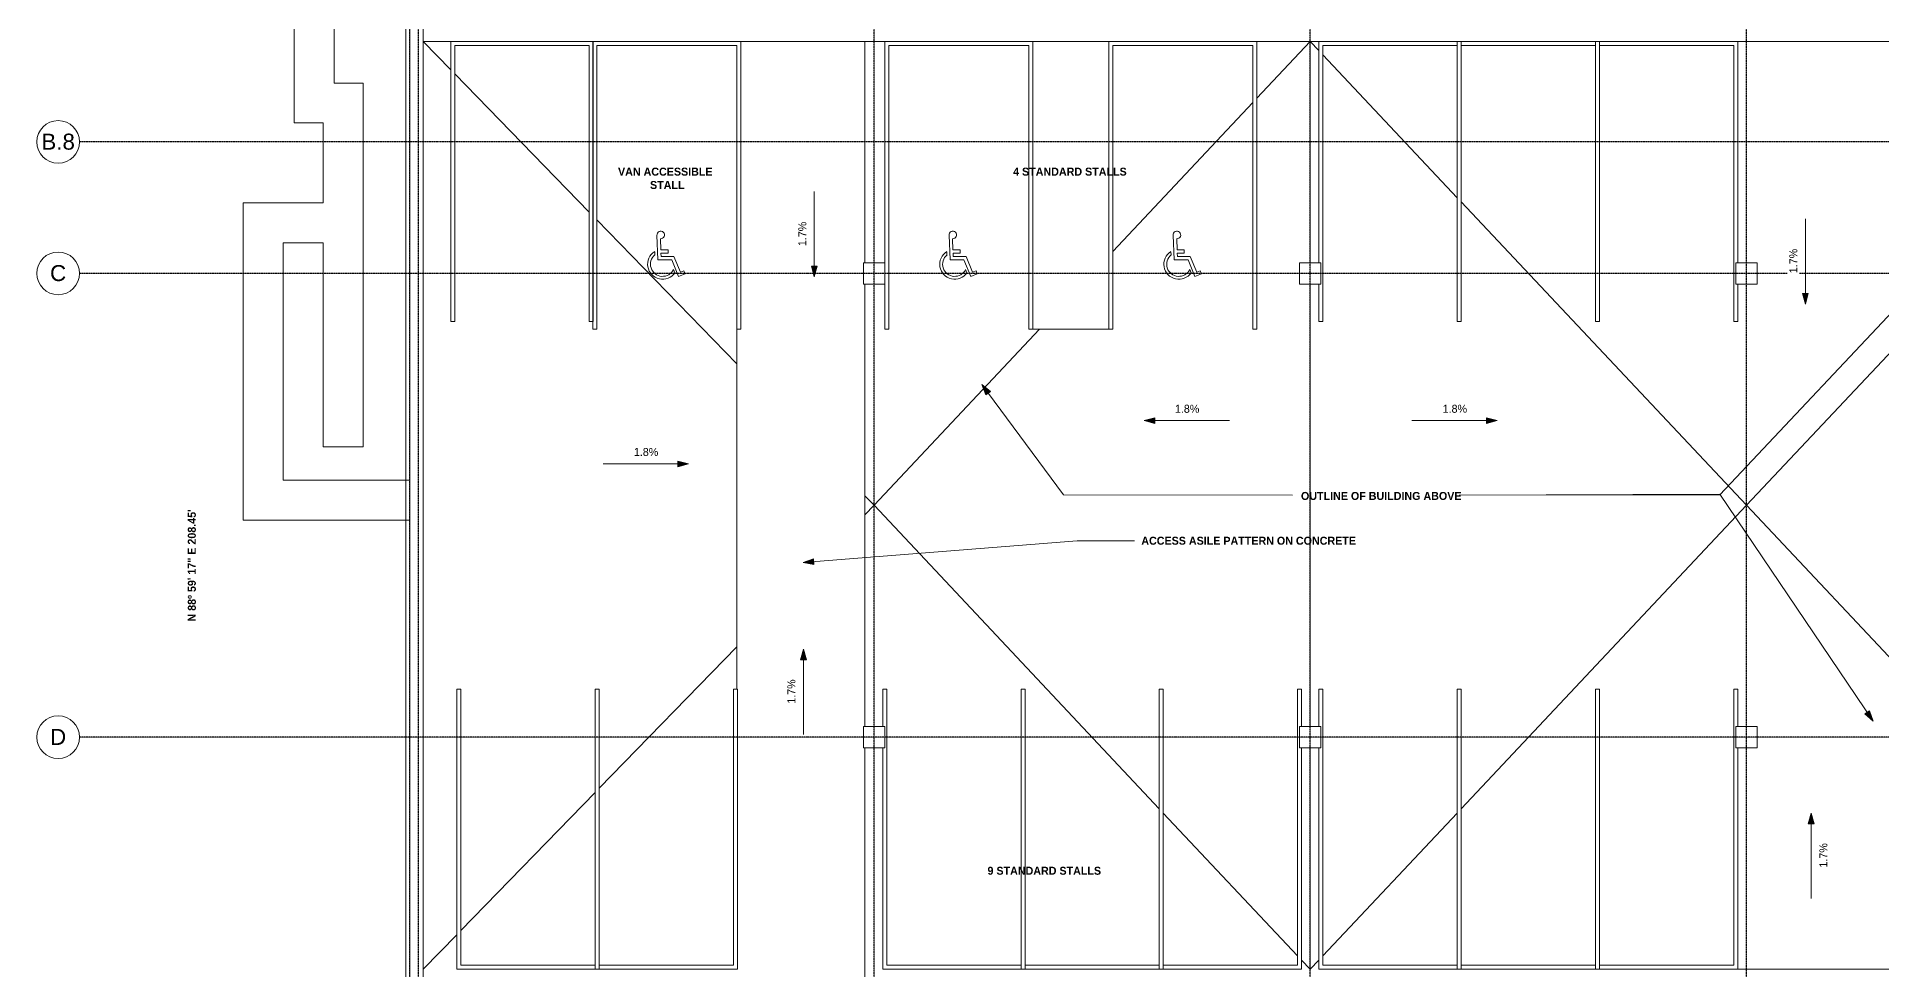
# Model space of a CAD drawing. Header units: inches. Extents: x -4110 to -1846, y 9754 to 12280.
# Drawn here: x -4109 to -2726, y 10665 to 11365 of the extents above; entities that cross this region are included whole.
import ezdxf

# ---------------------------------------------------------------- set-up
doc = ezdxf.new("R2010")
doc.units = ezdxf.units.IN
doc.header["$MEASUREMENT"] = 0
doc.linetypes.add('Grid Line 1_2_', pattern=[0.875, 0.5, -0.125, 0.125, -0.125])
for name, color, linetype, lineweight in [('0-1', 7, 'Continuous', 5), ('0-3', 8, 'Continuous', 9), ('0-4', 155, 'Continuous', 5), ('A-ANNO-NOTE', 131, 'Continuous', 9), ('A-DETL-MEDM-1', 250, 'Continuous', 9), ('A-FLOR-1', 8, 'Continuous', 9), ('A-FLOR-2', 250, 'Continuous', 9), ('A-GENM-1', 250, 'Continuous', 9), ('C-TOPO-1', 250, 'Continuous', 9), ('G-ANNO-DIMS', 111, 'Continuous', 9), ('G-ANNO-TEXT-1', 147, 'Continuous', 20), ('S-COLS-1', 250, 'Continuous', 9), ('S-FNDN-1', 250, 'Continuous', 9), ('S-GRID-1', 1, 'Grid Line 1_2_', 30), ('S-GRID-IDEN', 1, 'Continuous', 9), ('S-GRID-IDEN-1', 165, 'Continuous', 9)]:
    doc.layers.add(name, color=color, linetype=linetype, lineweight=lineweight)
doc.styles.add('Arial', font='arial.ttf', dxfattribs={"height": 12})
doc.styles.add('Century Gothic', font='ufonts.com_century-gothic.ttf', dxfattribs={"height": 6})
doc.styles.add('Century Gothic_B', font='GOTHICB.TTF', dxfattribs={"height": 6})

# ---------------------------------------------------------------- blocks, each defined once
blk = doc.blocks.new('CTR  - Topography_rvt-1-ENLARGED FLOOR PLAN - BASEMENT')
at = {"layer": 'C-TOPO-1'}
for p, q in [((-3832.3, 11316.4), (-3832.3, 11374.2)), ((-3832.3, 11251.9), (-3832.3, 11374.2)), ((-3832.3, 11316.4), (-3832.3, 11194)), ((-3832.3, 11251.9), (-3832.3, 11194)), ((-3832.3, 11181.1), (-3832.3, 11194)), ((-3832.3, 11166.7), (-3832.3, 11194)), ((-3832.3, 11181.1), (-3832.3, 11153.7)), ((-3832.3, 11166.7), (-3832.3, 11153.7)), ((-3832.3, 11129.9), (-3832.3, 11153.7)), ((-3832.3, 11102.5), (-3832.3, 11153.7)), ((-3832.3, 11129.9), (-3832.3, 11079.6)), ((-3832.3, 11102.5), (-3832.3, 11079.6)), ((-3832.3, 11079.2), (-3832.3, 11079.6)), ((-3832.3, 11078.8), (-3832.3, 11079.6)), ((-3832.3, 11079.2), (-3832.3, 11078.3)), ((-3832.3, 11078.8), (-3832.3, 11078.3)), ((-3832.3, 10968.8), (-3832.3, 11078.3)), ((-3832.3, 10895.9), (-3832.3, 11078.3)), ((-3832.3, 10968.8), (-3832.3, 10770.1)), ((-3832.3, 10895.9), (-3832.3, 10770.1)), ((-3832.3, 10755.8), (-3832.3, 10770.1)), ((-3832.3, 10748.9), (-3832.3, 10770.1)), ((-3832.3, 10755.8), (-3832.3, 10735)), ((-3832.3, 10748.9), (-3832.3, 10735)), ((-3832.3, 10680.9), (-3832.3, 10735)), ((-3832.3, 10652.1), (-3832.3, 10735)), ((-3832.3, 10680.9), (-3832.3, 10598.2))]:
    blk.add_line(p, q, dxfattribs=at)
blk = doc.blocks.new('CTR - 1st Phase - Shell_rvt-1-ENLARGED FLOOR PLAN - BASEMENT')
at = {"layer": 'A-FLOR-1'}
for p, q in [((-3798.7, 11339.9), (-3819.3, 11361.2)), ((-3798.7, 11361.2), (-3819.3, 11361.2)), ((-3473.3, 11361.2), (-3581.3, 11361.2)), ((-3305.3, 11361.2), (-3362.3, 11361.2)), ((-3194.3, 11318.6), (-3154.3, 11361.2)), ((-3154.3, 11361.2), (-3194.3, 11361.2)), ((-3154.3, 11195.2), (-3154.3, 11361.2)), ((-3147.8, 11354.3), (-3154.3, 11361.2)), ((-3147.8, 11361.2), (-3154.3, 11361.2)), ((-3044.2, 11243.9), (-3144.8, 11351.1)), ((-2827.3, 11361.2), (-2833.8, 11361.2)), ((-2827.3, 11013.2), (-2500.3, 11361.2)), ((-2500.3, 11361.2), (-2827.3, 11361.2)), ((-3695, 11233.2), (-3795.7, 11336.9)), ((-3302.3, 11203.7), (-3197.3, 11315.4)), ((-2827.3, 11013.2), (-3041.2, 11240.8)), ((-3584.3, 11119.2), (-3689.3, 11227.3)), ((-3154.3, 10847.2), (-3154.3, 11179.2)), ((-3481.3, 11013.2), (-3357.3, 11145.2)), ((-3481.3, 11013.2), (-3488.3, 11020.4)), ((-3481.3, 11013.2), (-3488.3, 11006)), ((-3267.5, 10785.5), (-3481.3, 11013.2)), ((-3041.2, 10785.5), (-2827.3, 11013.2)), ((-2500.3, 10665.3), (-2827.3, 11013.2)), ((-3584.3, 10907.1), (-3687.5, 10800.9)), ((-3154.3, 10665.1), (-3154.3, 10831.2)), ((-3690.5, 10797.8), (-3791.2, 10694.1)), ((-3163.8, 10675.2), (-3264.5, 10782.3)), ((-3144.8, 10675.2), (-3044.2, 10782.3)), ((-3794.2, 10691), (-3819.3, 10665.1)), ((-3154.3, 10665.1), (-3160.8, 10672)), ((-3154.3, 10665.1), (-3147.8, 10672)), ((-2500.3, 10665.3), (-2833.8, 10665.2))]:
    blk.add_line(p, q, dxfattribs=at)
at = {"layer": 'S-FNDN-1'}
for p, q in [((-3832.3, 12090.2), (-3832.3, 10265.2)), ((-3829.3, 10265.2), (-3829.3, 12087.2))]:
    blk.add_line(p, q, dxfattribs=at)
blk = doc.blocks.new('034100 - Precast Structural Concrete - Column - Corbels - 16_x16_-2331168-ENLARGED FLOOR PLAN - BASEMENT')
at = {"layer": 'S-COLS-1'}
for p, q in [((-8.9, 9), (-9, 9)), ((-9, 9), (-9, -7)), ((6.9, 9), (-8.9, 9)), ((7, 9), (6.9, 9)), ((7, -7), (7, 9)), ((-9, -7), (-8.9, -7)), ((-8.9, -7), (6.9, -7)), ((6.9, -7), (7, -7))]:
    blk.add_line(p, q, dxfattribs=at)
blk = doc.blocks.new('034100 - Precast Structural Concrete - Column - Corbels - 16_x16_-2331170-ENLARGED FLOOR PLAN - BASEMENT')
at = {"layer": 'S-COLS-1'}
for p, q in [((-8.9, 9), (-9, 9)), ((-9, 9), (-9, -7)), ((6.9, 9), (-8.9, 9)), ((7, 9), (6.9, 9)), ((7, -7), (7, 9)), ((-9, -7), (-8.9, -7)), ((-8.9, -7), (6.9, -7)), ((6.9, -7), (7, -7))]:
    blk.add_line(p, q, dxfattribs=at)
blk = doc.blocks.new('Grid - Grid Head - Circle-1738874-ENLARGED FLOOR PLAN - BASEMENT')
at = {"layer": 'S-GRID-IDEN-1'}
for start, end in [(360, 180), (180, 360)]:
    blk.add_arc((0, 0), 0.25, start, end, dxfattribs=at)
blk = doc.blocks.new('CTR - 1st Phase - Structure_rvt-1-ENLARGED FLOOR PLAN - BASEMENT')
at = {"layer": 'S-FNDN-1'}
for p, q in [((-3829.3, 11556.2), (-3829.3, 9901.2)), ((-3819.3, 9901.2), (-3819.3, 11544.2)), ((-3916.1, 11446), (-3916.1, 11300)), ((-3886.1, 11330), (-3886.1, 11416)), ((-3864.3, 11330), (-3886.1, 11330)), ((-3864.3, 11300), (-3864.3, 11330)), ((-3916.1, 11300), (-3894.3, 11300)), ((-3894.3, 11300), (-3894.3, 11240.1)), ((-3864.3, 11057.1), (-3864.3, 11300)), ((-3954.3, 11240.1), (-3954.3, 11032.1)), ((-3924.3, 11240.1), (-3954.3, 11240.1)), ((-3894.3, 11240.1), (-3924.3, 11240.1)), ((-3924.3, 11032.1), (-3924.3, 11210.1)), ((-3924.3, 11210.1), (-3894.3, 11210.1)), ((-3894.3, 11210.1), (-3894.3, 11057.1)), ((-3894.3, 11057.1), (-3864.3, 11057.1)), ((-3954.3, 11032.1), (-3954.3, 11002.1)), ((-3829.3, 11032.1), (-3924.3, 11032.1)), ((-3829.3, 11002.1), (-3829.3, 11032.1)), ((-3954.3, 11002.1), (-3829.3, 11002.1))]:
    blk.add_line(p, q, dxfattribs=at)
at = {"layer": 'S-GRID-1'}
for p, q in [((-3829.3, 9772.6), (-3829.3, 12247.5)), ((-3822.8, 9772.6), (-3822.8, 12247.5)), ((-3481.3, 9772.6), (-3481.3, 12247.5)), ((-3154.3, 9772.6), (-3154.3, 12247.5)), ((-2827.3, 9772.6), (-2827.3, 12247.5)), ((-1846.5, 11285.8), (-4077, 11285.8)), ((-1846.5, 11187.2), (-4077, 11187.2)), ((-1846.5, 10839.2), (-4077, 10839.2))]:
    blk.add_line(p, q, dxfattribs=at)
at = {"layer": '0-3'}
for name, p, rotation in [('034100 - Precast Structural Concrete - Column - Corbels - 16_x16_-2331170-ENLARGED FLOOR PLAN - BASEMENT', (-3482.3, 11186.2), 269.9999999999967), ('034100 - Precast Structural Concrete - Column - Corbels - 16_x16_-2331170-ENLARGED FLOOR PLAN - BASEMENT', (-3155.3, 11186.2), 269.9999999999967), ('034100 - Precast Structural Concrete - Column - Corbels - 16_x16_-2331170-ENLARGED FLOOR PLAN - BASEMENT', (-2828.3, 11186.2), 269.9999999999967), ('034100 - Precast Structural Concrete - Column - Corbels - 16_x16_-2331168-ENLARGED FLOOR PLAN - BASEMENT', (-3480.3, 10840.2), 90.0000000000016), ('034100 - Precast Structural Concrete - Column - Corbels - 16_x16_-2331168-ENLARGED FLOOR PLAN - BASEMENT', (-3153.3, 10840.2), 90.0000000000016), ('034100 - Precast Structural Concrete - Column - Corbels - 16_x16_-2331168-ENLARGED FLOOR PLAN - BASEMENT', (-2826.3, 10840.2), 90.0000000000016)]:
    blk.add_blockref(name, p, dxfattribs=dict(at, rotation=rotation))
at = {"layer": '0-4', "xscale": 63.99999999999997, "yscale": 63.99999999999997, "zscale": 63.99999999999997, "rotation": 89.99999999999986}
for p in [(-4093, 11285.8), (-4093, 11187.2), (-4093, 10839.2)]:
    blk.add_blockref('Grid - Grid Head - Circle-1738874-ENLARGED FLOOR PLAN - BASEMENT', p, dxfattribs=at)
at = {"layer": 'S-GRID-IDEN', "char_height": 12, "attachment_point": 1, "style": 'Arial'}
for s, insert, width in [('B.8', (-4105.6, 11292), 30.502), ('C', (-4099.1, 11193.4), 14.746), ('D', (-4099.1, 10845.4), 14.746)]:
    blk.add_mtext(s, dxfattribs=dict(at, insert=insert, width=width))
blk = doc.blocks.new('Parking_Stall_Multiple - STANDARD-V4-ENLARGED FLOOR PLAN - BASEMENT')
at = {"layer": 'A-GENM-1'}
for p, q in [((166, 314), (0, 314)), ((0, 314), (0, 207.3)), ((3, 210.3), (3, 311)), ((3, 311), (210, 311)), ((210, 314), (182, 314)), ((210, 311), (210, 314)), ((210, 210.3), (0, 210.3)), ((0, 210.3), (0, 103.7)), ((210, 210.3), (3, 210.3)), ((210, 207.3), (210, 210.3)), ((210, 207.3), (210, 210.3)), ((0, 207.3), (210, 207.3)), ((3, 106.7), (3, 207.3)), ((3, 207.3), (210, 207.3)), ((210, 106.7), (0, 106.7)), ((0, 106.7), (0, 0)), ((0, 103.7), (210, 103.7)), ((210, 106.7), (3, 106.7)), ((3, 3), (3, 103.7)), ((3, 103.7), (210, 103.7)), ((210, 103.7), (210, 106.7)), ((210, 103.7), (210, 106.7)), ((210, 3), (3, 3)), ((210, 0), (210, 3)), ((0, 0), (166, 0)), ((182, 0), (210, 0))]:
    blk.add_line(p, q, dxfattribs=at)
blk = doc.blocks.new('Parking_Stall_Multiple - STANDARD-2223028-ENLARGED FLOOR PLAN - BASEMENT')
at = {"layer": 'A-GENM-1'}
for p, q in [((210, 210.3), (0, 210.3)), ((0, 210.3), (0, 103.7)), ((210, 207.3), (210, 210.3)), ((3, 106.7), (3, 207.3)), ((3, 207.3), (210, 207.3)), ((210, 106.7), (0, 106.7)), ((0, 106.7), (0, 0)), ((0, 103.7), (210, 103.7)), ((210, 106.7), (3, 106.7)), ((3, 3), (3, 103.7)), ((3, 103.7), (210, 103.7)), ((210, 103.7), (210, 106.7)), ((210, 103.7), (210, 106.7)), ((210, 3), (3, 3)), ((210, 0), (210, 3)), ((0, 0), (210, 0))]:
    blk.add_line(p, q, dxfattribs=at)
blk = doc.blocks.new('Parking_Stall_Multiple - STANDARD-V5-ENLARGED FLOOR PLAN - BASEMENT')
at = {"layer": 'A-GENM-1'}
for p, q in [((166, 0), (0, 0)), ((0, 0), (0, -106.7)), ((210, 0), (182, 0)), ((210, -3), (210, 0)), ((3, -103.7), (3, -3)), ((3, -3), (210, -3)), ((210, -103.7), (0, -103.7)), ((0, -103.7), (0, -210.3)), ((0, -106.7), (210, -106.7)), ((210, -103.7), (3, -103.7)), ((3, -207.3), (3, -106.7)), ((3, -106.7), (210, -106.7)), ((210, -106.7), (210, -103.7)), ((210, -106.7), (210, -103.7)), ((210, -207.3), (0, -207.3)), ((0, -207.3), (0, -314)), ((210, -207.3), (3, -207.3)), ((210, -210.3), (210, -207.3)), ((210, -210.3), (210, -207.3)), ((0, -210.3), (210, -210.3)), ((3, -311), (3, -210.3)), ((3, -210.3), (210, -210.3)), ((0, -314), (166, -314)), ((210, -311), (3, -311)), ((182, -314), (210, -314)), ((210, -314), (210, -311))]:
    blk.add_line(p, q, dxfattribs=at)
blk = doc.blocks.new('Parking_Stall_Multiple - STANDARD-2217643-ENLARGED FLOOR PLAN - BASEMENT')
at = {"layer": 'A-GENM-1'}
for p, q in [((210, 0), (0, 0)), ((0, 0), (0, -106.7)), ((210, -3), (210, 0)), ((3, -103.7), (3, -3)), ((3, -3), (210, -3)), ((0, -106.7), (210, -106.7)), ((210, -103.7), (3, -103.7)), ((210, -106.7), (210, -103.7))]:
    blk.add_line(p, q, dxfattribs=at)
blk = doc.blocks.new('Parking_Stall_Multiple - ADA-1919661-ENLARGED FLOOR PLAN - BASEMENT')
at = {"layer": 'A-GENM-1'}
for p, q in [((216, 111), (0, 111)), ((0, 111), (0, 0)), ((216, 108), (216, 111)), ((3, 3), (3, 108)), ((3, 108), (216, 108)), ((216, 3), (3, 3)), ((216, 0), (216, 3)), ((0, 0), (166, 0)), ((182, 0), (216, 0))]:
    blk.add_line(p, q, dxfattribs=at)
blk = doc.blocks.new('Parking_Stall_Multiple - ADA-VAN-2249874-ENLARGED FLOOR PLAN - BASEMENT')
at = {"layer": 'A-GENM-1'}
for p, q in [((216, 111), (0, 111)), ((0, 111), (0, 0)), ((216, 108), (216, 111)), ((3, 3), (3, 108)), ((3, 108), (216, 108)), ((216, 3), (3, 3)), ((216, 0), (216, 3)), ((0, 0), (216, 0))]:
    blk.add_line(p, q, dxfattribs=at)
blk = doc.blocks.new('Parking_Stall_Multiple - ADA-2244793-ENLARGED FLOOR PLAN - BASEMENT')
at = {"layer": 'A-GENM-1'}
for p, q in [((216, 111), (0, 111)), ((0, 111), (0, 0)), ((216, 108), (216, 111)), ((3, 3), (3, 108)), ((3, 108), (216, 108)), ((216, 3), (3, 3)), ((216, 0), (216, 3)), ((0, 0), (216, 0))]:
    blk.add_line(p, q, dxfattribs=at)

msp = doc.modelspace()

# ---------------------------------------------------------------- hatches: boundary and pattern name
at = {"layer": 'A-ANNO-NOTE'}
for points in [[(-3400.6, 11103.7), (-3397.5, 11096), (-3394.1, 11098.5)], [(-2732.3, 10851.3), (-2735, 10859.1), (-2738.6, 10856.7)]]:
    msp.add_hatch(color=256, dxfattribs=at).paths.add_polyline_path(points, flags=0)
at = {"layer": 'G-ANNO-DIMS'}
for points in [[(-3526.2, 11184.5), (-3524, 11192.5), (-3528.3, 11192.5)], [(-3526.2, 11184.5), (-3524, 11192.5), (-3528.3, 11192.5)], [(-2783.2, 11164.2), (-2781, 11172.2), (-2785.3, 11172.2)], [(-2783.2, 11164.2), (-2781, 11172.2), (-2785.3, 11172.2)], [(-3278.9, 11076.7), (-3270.9, 11074.5), (-3270.9, 11078.8)], [(-3278.9, 11076.7), (-3270.9, 11074.5), (-3270.9, 11078.8)], [(-3014.2, 11076.7), (-3022.2, 11078.8), (-3022.2, 11074.5)], [(-3014.2, 11076.7), (-3022.2, 11078.8), (-3022.2, 11074.5)], [(-3620.5, 11044.2), (-3628.5, 11046.3), (-3628.5, 11042)], [(-3620.5, 11044.2), (-3628.5, 11046.3), (-3628.5, 11042)], [(-3534.3, 10905.2), (-3536.4, 10897.2), (-3532.1, 10897.2)], [(-3534.3, 10905.2), (-3536.4, 10897.2), (-3532.1, 10897.2)], [(-2778.8, 10782.3), (-2781, 10774.3), (-2776.7, 10774.3)]]:
    msp.add_hatch(color=256, dxfattribs=at).paths.add_polyline_path(points, flags=0)
at = {"layer": 'G-ANNO-TEXT-1'}
msp.add_hatch(color=256, dxfattribs=at).paths.add_polyline_path([(-3534.5, 10970.2), (-3526.4, 10968.7), (-3526.7, 10973)], flags=0)

# ---------------------------------------------------------------- linework, layer by layer
at = {"layer": 'A-ANNO-NOTE'}
for p, q in [((-3400.6, 11103.7), (-3397.5, 11096)), ((-3394.1, 11098.5), (-3400.6, 11103.7)), ((-3400.6, 11103.7), (-3339.4, 11021)), ((-3397.5, 11096), (-3394.1, 11098.5)), ((-3339.4, 11021), (-3167.6, 11020.8)), ((-2847.2, 11021.6), (-3042.8, 11020.8)), ((-2847.2, 11021), (-3042.8, 11020.8)), ((-2732.3, 10851.3), (-2847.2, 11021.6)), ((-2735, 10859.1), (-2738.6, 10856.7)), ((-2738.6, 10856.7), (-2732.3, 10851.3)), ((-2732.3, 10851.3), (-2735, 10859.1))]:
    msp.add_line(p, q, dxfattribs=at)
at = {"layer": 'A-DETL-MEDM-1'}
for p, q in [((-3643.4, 11197.3), (-3644.1, 11215.9)), ((-3641.5, 11213.2), (-3641.2, 11204.9)), ((-3424.4, 11197.3), (-3425.1, 11215.9)), ((-3422.5, 11213.2), (-3422.2, 11204.9)), ((-3256.4, 11197.3), (-3257.1, 11215.9)), ((-3254.5, 11213.2), (-3254.2, 11204.9)), ((-3645.7, 11201), (-3645.8, 11203.4)), ((-3641.2, 11204.9), (-3635.8, 11204.9)), ((-3635.8, 11202.4), (-3641.1, 11202.4)), ((-3641.1, 11202.4), (-3641, 11199.8)), ((-3641, 11199.8), (-3631.4, 11199.8)), ((-3635.8, 11204.9), (-3635.8, 11202.4)), ((-3631.4, 11199.8), (-3626.5, 11188)), ((-3426.7, 11201), (-3426.8, 11203.4)), ((-3422.2, 11204.9), (-3416.8, 11204.9)), ((-3416.8, 11202.4), (-3422.1, 11202.4)), ((-3422.1, 11202.4), (-3422, 11199.8)), ((-3422, 11199.8), (-3412.4, 11199.8)), ((-3416.8, 11204.9), (-3416.8, 11202.4)), ((-3412.4, 11199.8), (-3407.5, 11188)), ((-3258.7, 11201), (-3258.8, 11203.4)), ((-3254.2, 11204.9), (-3248.8, 11204.9)), ((-3248.8, 11202.4), (-3254.1, 11202.4)), ((-3254.1, 11202.4), (-3254, 11199.8)), ((-3254, 11199.8), (-3244.4, 11199.8)), ((-3248.8, 11204.9), (-3248.8, 11202.4)), ((-3244.4, 11199.8), (-3239.5, 11188)), ((-3633, 11197.3), (-3643.4, 11197.3)), ((-3627.9, 11184.8), (-3633, 11197.3)), ((-3630.7, 11187.6), (-3631.7, 11190.1)), ((-3623, 11186.8), (-3627.9, 11184.8)), ((-3626.5, 11188), (-3623.9, 11189.1)), ((-3623.9, 11189.1), (-3623, 11186.8)), ((-3414, 11197.3), (-3424.4, 11197.3)), ((-3408.9, 11184.8), (-3414, 11197.3)), ((-3411.7, 11187.6), (-3412.7, 11190.1)), ((-3404, 11186.8), (-3408.9, 11184.8)), ((-3407.5, 11188), (-3404.9, 11189.1)), ((-3404.9, 11189.1), (-3404, 11186.8)), ((-3246, 11197.3), (-3256.4, 11197.3)), ((-3240.9, 11184.8), (-3246, 11197.3)), ((-3243.7, 11187.6), (-3244.7, 11190.1)), ((-3236, 11186.8), (-3240.9, 11184.8)), ((-3239.5, 11188), (-3236.9, 11189.1)), ((-3236.9, 11189.1), (-3236, 11186.8))]:
    msp.add_line(p, q, dxfattribs=at)
for centre, radius, start, end in [((-3641.3, 11216), 2.82, 265.2221, 186.5331), ((-3422.3, 11216), 2.82, 265.2221, 186.5331), ((-3254.3, 11216), 2.82, 265.2221, 186.5331), ((-3639.9, 11194), 11.2, 121.7672, 325.4553), ((-3639.9, 11194), 9.06, 129.2933, 334.8736), ((-3420.9, 11194), 11.2, 121.7672, 325.4553), ((-3420.9, 11194), 9.06, 129.2933, 334.8736), ((-3252.9, 11194), 11.2, 121.7672, 325.4553), ((-3252.9, 11194), 9.06, 129.2933, 334.8736)]:
    msp.add_arc(centre, radius, start, end, dxfattribs=at)
at = {"layer": 'A-FLOR-2'}
for p, q in [((-3488.3, 11361.2), (-3581.3, 11361.2)), ((-3488.3, 11195.2), (-3488.3, 11361.2)), ((-3305.3, 11361.2), (-3362.3, 11361.2)), ((-3488.3, 10847.2), (-3488.3, 11179.2)), ((-3584.3, 11145.2), (-3584.3, 10875.2)), ((-3362.3, 11145.2), (-3305.3, 11145.2)), ((-3488.3, 10475.2), (-3488.3, 10831.2))]:
    msp.add_line(p, q, dxfattribs=at)
at = {"layer": 'G-ANNO-DIMS'}
for p, q in [((-3524, 11192.5), (-3528.3, 11192.5)), ((-3528.3, 11192.5), (-3526.2, 11184.5)), ((-3524, 11192.5), (-3528.3, 11192.5)), ((-3528.3, 11192.5), (-3526.2, 11184.5)), ((-3526.2, 11184.5), (-3524, 11192.5)), ((-3526.2, 11184.5), (-3524, 11192.5)), ((-2781, 11172.2), (-2785.3, 11172.2)), ((-2785.3, 11172.2), (-2783.2, 11164.2)), ((-2781, 11172.2), (-2785.3, 11172.2)), ((-2785.3, 11172.2), (-2783.2, 11164.2)), ((-2783.2, 11164.2), (-2781, 11172.2)), ((-2783.2, 11164.2), (-2781, 11172.2)), ((-3270.9, 11078.8), (-3278.9, 11076.7)), ((-3270.9, 11078.8), (-3278.9, 11076.7)), ((-3278.9, 11076.7), (-3270.9, 11074.5)), ((-3278.9, 11076.7), (-3270.9, 11074.5)), ((-3270.9, 11074.5), (-3270.9, 11078.8)), ((-3270.9, 11074.5), (-3270.9, 11078.8)), ((-3014.2, 11076.7), (-3022.2, 11078.8)), ((-3022.2, 11078.8), (-3022.2, 11074.5)), ((-3014.2, 11076.7), (-3022.2, 11078.8)), ((-3022.2, 11078.8), (-3022.2, 11074.5)), ((-3022.2, 11074.5), (-3014.2, 11076.7)), ((-3022.2, 11074.5), (-3014.2, 11076.7)), ((-3620.5, 11044.2), (-3628.5, 11046.3)), ((-3628.5, 11046.3), (-3628.5, 11042)), ((-3620.5, 11044.2), (-3628.5, 11046.3)), ((-3628.5, 11046.3), (-3628.5, 11042)), ((-3628.5, 11042), (-3620.5, 11044.2)), ((-3628.5, 11042), (-3620.5, 11044.2)), ((-3534.3, 10905.2), (-3536.4, 10897.2)), ((-3534.3, 10905.2), (-3536.4, 10897.2)), ((-3536.4, 10897.2), (-3532.1, 10897.2)), ((-3536.4, 10897.2), (-3532.1, 10897.2)), ((-3532.1, 10897.2), (-3534.3, 10905.2)), ((-3532.1, 10897.2), (-3534.3, 10905.2)), ((-2778.8, 10782.3), (-2781, 10774.3)), ((-2781, 10774.3), (-2776.7, 10774.3)), ((-2776.7, 10774.3), (-2778.8, 10782.3))]:
    msp.add_line(p, q, dxfattribs=at)
at = {"layer": 'G-ANNO-TEXT-1'}
for p, q in [((-3534.5, 10970.2), (-3329.2, 10986.6)), ((-3329.2, 10986.6), (-3286.1, 10986.6)), ((-3526.7, 10973), (-3534.5, 10970.2)), ((-3534.5, 10970.2), (-3526.4, 10968.7)), ((-3526.4, 10968.7), (-3526.7, 10973))]:
    msp.add_line(p, q, dxfattribs=at)

# ---------------------------------------------------------------- block references
at = {"layer": '0-1'}
for name in ['CTR - 1st Phase - Structure_rvt-1-ENLARGED FLOOR PLAN - BASEMENT', 'CTR - 1st Phase - Shell_rvt-1-ENLARGED FLOOR PLAN - BASEMENT', 'CTR  - Topography_rvt-1-ENLARGED FLOOR PLAN - BASEMENT']:
    msp.add_blockref(name, (0, 0), dxfattribs=at)
at = {"layer": 'A-GENM-1'}
for name, p, rotation in [('Parking_Stall_Multiple - STANDARD-2217643-ENLARGED FLOOR PLAN - BASEMENT', (-3692, 11361.2), 270.0000000000005), ('Parking_Stall_Multiple - ADA-VAN-2249874-ENLARGED FLOOR PLAN - BASEMENT', (-3692.3, 11361.2), 269.9999999999978), ('Parking_Stall_Multiple - ADA-1919661-ENLARGED FLOOR PLAN - BASEMENT', (-3473.3, 11361.2), 269.9999999999978), ('Parking_Stall_Multiple - ADA-2244793-ENLARGED FLOOR PLAN - BASEMENT', (-3305.3, 11361.2), 269.9999999999978), ('Parking_Stall_Multiple - STANDARD-V5-ENLARGED FLOOR PLAN - BASEMENT', (-2833.8, 11361.2), 270.0000000000005), ('Parking_Stall_Multiple - STANDARD-2223028-ENLARGED FLOOR PLAN - BASEMENT', (-3583.8, 10665.2), 89.99999999999953), ('Parking_Stall_Multiple - STANDARD-V4-ENLARGED FLOOR PLAN - BASEMENT', (-3160.8, 10665.2), 89.99999999999953), ('Parking_Stall_Multiple - STANDARD-V4-ENLARGED FLOOR PLAN - BASEMENT', (-2833.8, 10665.2), 89.99999999999953)]:
    msp.add_blockref(name, p, dxfattribs=dict(at, rotation=rotation))

# ---------------------------------------------------------------- texts
at = {"layer": 'A-ANNO-NOTE', "insert": (-3161.3, 11023.2), "char_height": 6, "width": 143.622, "attachment_point": 1, "style": 'Century Gothic_B'}
msp.add_mtext('OUTLINE OF BUILDING ABOVE', dxfattribs=at)
at = {"layer": 'G-ANNO-TEXT-1', "char_height": 6, "attachment_point": 1, "style": 'Century Gothic_B'}
for s, insert, width in [('VAN ACCESSIBLE ', (-3673.3, 11266.5), 87.264), ('STALL', (-3649.3, 11256.5), 26.26), ('4 STANDARD STALLS', (-3377.1, 11266.5), 96.556), ('ACCESS ASILE PATTERN ON CONCRETE', (-3281, 10989.6), 188.668), ('9 STANDARD STALLS', (-3396.3, 10742), 96.556), ('9 STANDARD STALLS', (-3396.3, 10742), 96.556)]:
    msp.add_mtext(s, dxfattribs=dict(at, insert=insert, width=width))
at = {"layer": 'G-ANNO-TEXT-1', "insert": (-3995.8, 10926), "char_height": 6, "width": 106.252, "attachment_point": 1, "rotation": 90, "style": 'Century Gothic_B'}
msp.add_mtext('N 88º 59\' 17" E 208.45\'', dxfattribs=at)

# ---------------------------------------------------------------- next in the draw order: texts
at = {"layer": 'G-ANNO-DIMS', "char_height": 6, "width": 21.35, "attachment_point": 1, "rotation": 90, "line_spacing_factor": 0.984502, "style": 'Century Gothic', "bg_fill": 3, "box_fill_scale": 1.25, "bg_fill_color": 256, "bg_fill_true_color": 13158600, "bg_fill_transparency": 0}
for insert in [(-3538.1, 11207.6), (-2795.2, 11187.3), (-3546.3, 10864.3), (-2772.7, 10741.4)]:
    msp.add_mtext('1.7%', dxfattribs=dict(at, insert=insert))
at = {"layer": 'G-ANNO-DIMS', "char_height": 6, "width": 21.35, "attachment_point": 1, "line_spacing_factor": 0.984502, "style": 'Century Gothic', "bg_fill": 3, "box_fill_scale": 1.25, "bg_fill_color": 256, "bg_fill_true_color": 13158600, "bg_fill_transparency": 0}
for insert in [(-3255.8, 11088.6), (-3055.1, 11088.6), (-3661.4, 11056.2)]:
    msp.add_mtext('1.8%', dxfattribs=dict(at, insert=insert))

# ---------------------------------------------------------------- next in the draw order: linework, layer by layer
at = {"layer": 'G-ANNO-DIMS'}
for p, q in [((-3526.2, 11248.5), (-3526.2, 11184.5)), ((-2783.2, 11228.2), (-2783.2, 11164.2)), ((-3214.9, 11076.7), (-3278.9, 11076.7)), ((-3078.2, 11076.7), (-3014.2, 11076.7)), ((-3684.5, 11044.2), (-3620.5, 11044.2)), ((-3534.3, 10841.2), (-3534.3, 10905.2)), ((-2778.8, 10718.3), (-2778.8, 10782.3))]:
    msp.add_line(p, q, dxfattribs=at)

# ---------------------------------------------------------------- next in the draw order: texts
at = {"layer": 'G-ANNO-DIMS', "char_height": 6, "width": 21.35, "attachment_point": 1, "rotation": 90, "line_spacing_factor": 0.984502, "style": 'Century Gothic', "bg_fill": 3, "box_fill_scale": 1.25, "bg_fill_color": 256, "bg_fill_true_color": 13158600, "bg_fill_transparency": 0}
for insert in [(-3538.1, 11207.6), (-2795.2, 11187.3), (-3546.3, 10864.3)]:
    msp.add_mtext('1.7%', dxfattribs=dict(at, insert=insert))
at = {"layer": 'G-ANNO-DIMS', "char_height": 6, "width": 21.35, "attachment_point": 1, "line_spacing_factor": 0.984502, "style": 'Century Gothic', "bg_fill": 3, "box_fill_scale": 1.25, "bg_fill_color": 256, "bg_fill_true_color": 13158600, "bg_fill_transparency": 0}
for insert in [(-3255.8, 11088.6), (-3055.1, 11088.6), (-3661.4, 11056.2)]:
    msp.add_mtext('1.8%', dxfattribs=dict(at, insert=insert))

# ---------------------------------------------------------------- next in the draw order: linework, layer by layer
at = {"layer": 'A-ANNO-NOTE'}
msp.add_line((-2635.3, 11246.4), (-2847.2, 11021), dxfattribs=at)
at = {"layer": 'G-ANNO-DIMS'}
for p, q in [((-3526.2, 11248.5), (-3526.2, 11184.5)), ((-2783.2, 11228.2), (-2783.2, 11164.2)), ((-3214.9, 11076.7), (-3278.9, 11076.7)), ((-3078.2, 11076.7), (-3014.2, 11076.7)), ((-3684.5, 11044.2), (-3620.5, 11044.2)), ((-3534.3, 10841.2), (-3534.3, 10905.2))]:
    msp.add_line(p, q, dxfattribs=at)

doc.saveas('drawing.dxf')
